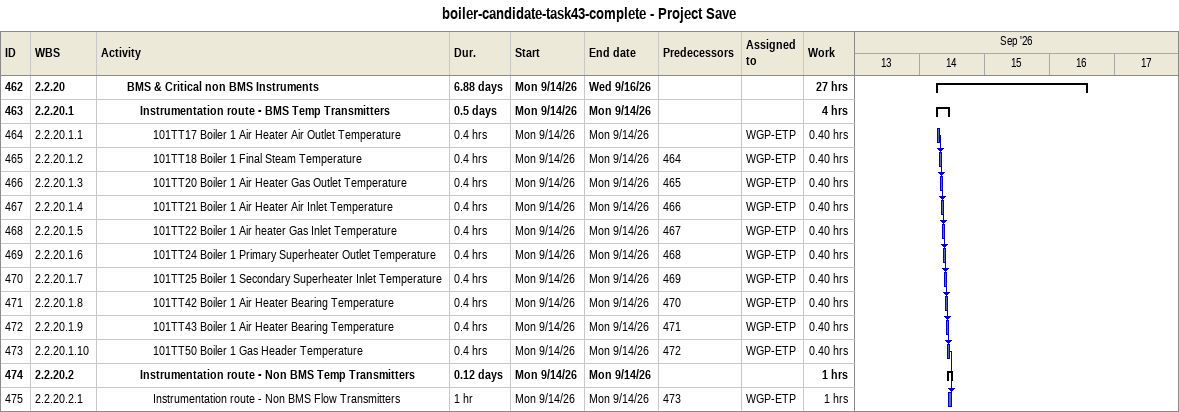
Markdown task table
boiler-candidate-task43-complete - Project Save

| ID | WBS | Task | Duration | Start | Finish | Predecessors | Resources | Work (h) |
|---|---|---|---|---|---|---|---|---|
| 462 | 2.2.20 | **BMS & Critical non BMS Instruments** | 6.88d | 2026-09-14 | 2026-09-16 |  |  | 27 |
| 463 | 2.2.20.1 | **Instrumentation route - BMS Temp Transmitters** | 0.5d | 2026-09-14 | 2026-09-14 |  |  | 4 |
| 464 | 2.2.20.1.1 | 101TT17 Boiler 1 Air Heater Air Outlet Temperature | 0.4h | 2026-09-14 | 2026-09-14 |  | WGP-ETP | 0.40 |
| 465 | 2.2.20.1.2 | 101TT18 Boiler 1 Final Steam Temperature | 0.4h | 2026-09-14 | 2026-09-14 | 464 | WGP-ETP | 0.40 |
| 466 | 2.2.20.1.3 | 101TT20 Boiler 1 Air Heater Gas Outlet Temperature | 0.4h | 2026-09-14 | 2026-09-14 | 465 | WGP-ETP | 0.40 |
| 467 | 2.2.20.1.4 | 101TT21 Boiler 1 Air Heater Air Inlet Temperature | 0.4h | 2026-09-14 | 2026-09-14 | 466 | WGP-ETP | 0.40 |
| 468 | 2.2.20.1.5 | 101TT22 Boiler 1 Air heater Gas Inlet Temperature | 0.4h | 2026-09-14 | 2026-09-14 | 467 | WGP-ETP | 0.40 |
| 469 | 2.2.20.1.6 | 101TT24 Boiler 1 Primary Superheater Outlet Temperature | 0.4h | 2026-09-14 | 2026-09-14 | 468 | WGP-ETP | 0.40 |
| 470 | 2.2.20.1.7 | 101TT25 Boiler 1 Secondary Superheater Inlet Temperature | 0.4h | 2026-09-14 | 2026-09-14 | 469 | WGP-ETP | 0.40 |
| 471 | 2.2.20.1.8 | 101TT42 Boiler 1 Air Heater Bearing Temperature | 0.4h | 2026-09-14 | 2026-09-14 | 470 | WGP-ETP | 0.40 |
| 472 | 2.2.20.1.9 | 101TT43 Boiler 1 Air Heater Bearing Temperature | 0.4h | 2026-09-14 | 2026-09-14 | 471 | WGP-ETP | 0.40 |
| 473 | 2.2.20.1.10 | 101TT50 Boiler 1 Gas Header Temperature | 0.4h | 2026-09-14 | 2026-09-14 | 472 | WGP-ETP | 0.40 |
| 474 | 2.2.20.2 | **Instrumentation route - Non BMS Temp Transmitters** | 0.12d | 2026-09-14 | 2026-09-14 |  |  | 1 |
| 475 | 2.2.20.2.1 | Instrumentation route - Non BMS Flow Transmitters | 1h | 2026-09-14 | 2026-09-14 | 473 | WGP-ETP | 1 |
